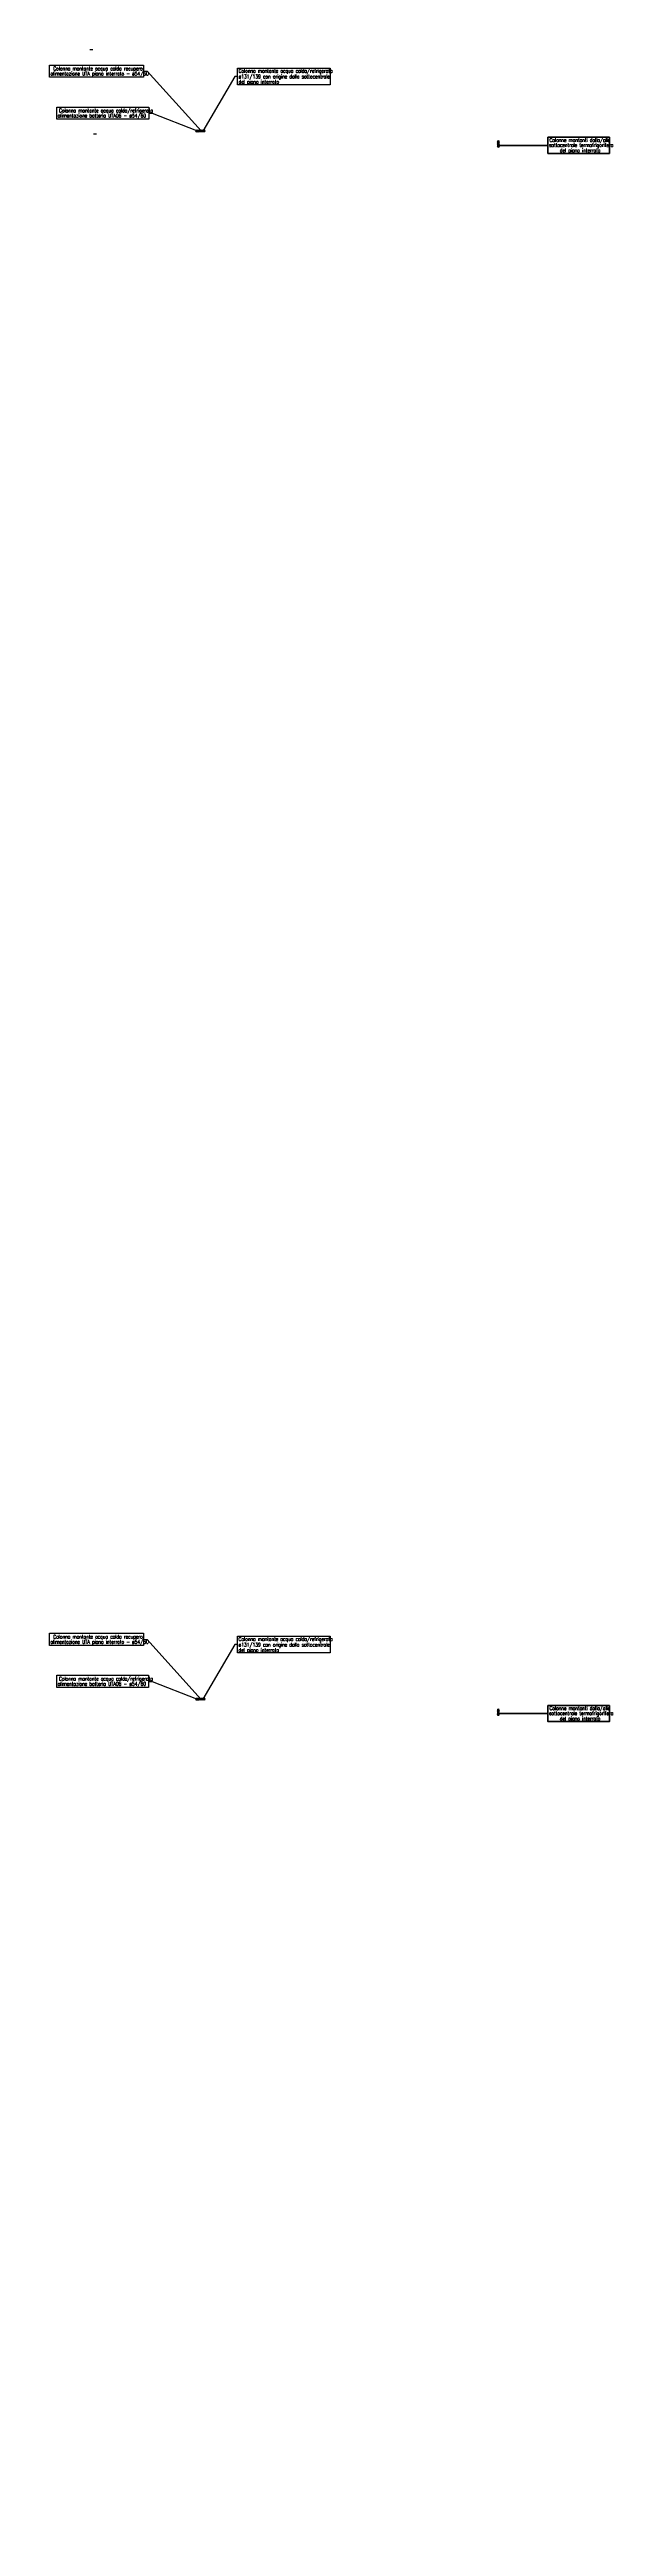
# Model space of a CAD drawing. Header units: millimetres. Extents: x -3782782348 to 131293, y -36553 to 57271.
# Drawn here: x 90653 to 94381, y -13281 to 3200 of the extents above; entities that cross this region are included whole.
import ezdxf

# ---------------------------------------------------------------- set-up
doc = ezdxf.new("R2010")
doc.units = ezdxf.units.MM
doc.header["$LTSCALE"] = 0.01
doc.layers.get('Defpoints').update_dxf_attribs({"color": 253})
doc.layers.add('ESTRAZ', color=2, linetype='Continuous')
doc.layers.add('X_quote 1', color=253, linetype='Continuous')
doc.layers.add('tubi_uta', color=253, linetype='Continuous', lineweight=50)
doc.styles.add('ROMANS', font='romans')
doc.styles.get("Standard").update_dxf_attribs({"font": 'arial.ttf'})
doc.dimstyles.get("Standard").update_dxf_attribs({"dimscale": 0, "dimtxt": 0.18, "dimasz": 0.18, "dimexe": 0.18, "dimexo": 0.0625, "dimgap": 0.09, "dimtad": 1, "dimdec": 0, "dimzin": 0, "dimdsep": 46, "dimtxsty": 'Standard', "dimcen": 0.09, "dimclrd": 256, "dimclre": 256, "dimclrt": 5, "dimadec": 0, "dimazin": 0, "dimtfac": 1, "dimtdec": 0, "dimtix": 1, "dimtofl": 0, "dimtmove": 2, "dimatfit": 3, "dimfxl": 1, "dimtolj": 1, "dimtzin": 0, "dimarcsym": 0})

# ---------------------------------------------------------------- blocks, each defined once
blk = doc.blocks.new('*D111')
at = {"layer": 'Defpoints', "color": 0, "transparency": 16777216}
for p in [(90941, 3200), (90941, 3200), (90921, -17669, 0)]:
    blk.add_point(p, dxfattribs=at)
at = {"layer": 'X_quote 1', "lineweight": -2, "transparency": 16777216}
blk.add_line((90921, 3200), (90941, 3200), dxfattribs=at)
at = {"layer": 'X_quote 1', "transparency": 16777216}
for points in [[(90921, 3200), (90921, 3200), (90921, 3200)], [(90941, 3200), (90941, 3200), (90941, 3200)]]:
    blk.add_solid(points, dxfattribs=at)
at = {"layer": 'X_quote 1', "color": 5, "transparency": 16777216, "insert": (90931, 3200), "char_height": 0.18, "attachment_point": 5}
blk.add_mtext('\\A1;20', dxfattribs=at)
blk = doc.blocks.new('*D202')
at = {"layer": 'Defpoints', "color": 0, "transparency": 16777216}
for p in [(90966, 2640), (90966, 2640), (90946, -18230, 0)]:
    blk.add_point(p, dxfattribs=at)
at = {"layer": 'X_quote 1', "lineweight": -2, "transparency": 16777216}
blk.add_line((90946, 2640), (90966, 2640), dxfattribs=at)
at = {"layer": 'X_quote 1', "transparency": 16777216}
for points in [[(90946, 2640), (90946, 2640), (90946, 2640)], [(90966, 2640), (90966, 2640), (90966, 2640)]]:
    blk.add_solid(points, dxfattribs=at)
at = {"layer": 'X_quote 1', "color": 5, "transparency": 16777216, "insert": (90956, 2640), "char_height": 0.18, "attachment_point": 5}
blk.add_mtext('\\A1;20', dxfattribs=at)

msp = doc.modelspace()

# ---------------------------------------------------------------- linework, layer by layer
at = {"color": 1}
for p, q in [((91279, 3056.5, 0), (91302.7, 3056.5, 0)), ((91302.7, 3056.5, 0), (91661.9, 2659, 0)), ((91887, 3021.7, 0), (91675.1, 2657.9)), ((91904.9, 3021.7, 0), (91887, 3021.7, 0)), ((91313.5, 2776.9, 0), (91337.2, 2776.9, 0)), ((91337.2, 2776.9, 0), (91632.9, 2661.9)), ((91278.9, -7378.3, 0), (91302.6, -7378.3, 0)), ((91302.6, -7378.3, 0), (91661.8, -7775.8, 0)), ((91886.8, -7413.1, 0), (91675, -7776.9, 0)), ((91904.7, -7413.1, 0), (91886.8, -7413.1, 0)), ((91313.4, -7657.9, 0), (91337.1, -7657.9, 0)), ((91337.1, -7657.9, 0), (91632.7, -7772.9, 0))]:
    msp.add_line(p, q, dxfattribs=at)
at = {"color": 1, "elevation": 0}
for points in [[(90653.6, 3097.2), (91279, 3097.2), (91279, 3015.9), (90653.6, 3015.9)], [(91904.9, 3077), (92522.1, 3077), (92522.1, 2966.3), (91904.9, 2966.3)], [(90702.1, 2817.6), (91313.5, 2817.6), (91313.5, 2736.3), (90702.1, 2736.3)], [(90653.5, -7337.6), (91278.9, -7337.6), (91278.9, -7418.9), (90653.5, -7418.9)], [(91904.7, -7357.7), (92521.9, -7357.7), (92521.9, -7468.5), (91904.7, -7468.5)], [(90702, -7617.2), (91313.4, -7617.2), (91313.4, -7698.5), (90702, -7698.5)]]:
    msp.add_lwpolyline(points, close=True, dxfattribs=at)
at = {"layer": 'tubi_uta', "color": 1}
for p, q in [((93647.1, 2562.8, 0), (93971, 2562.8, 0)), ((93647, -7872, 0), (93970.9, -7872, 0))]:
    msp.add_line(p, q, dxfattribs=at)
at = {"layer": 'tubi_uta', "color": 1, "elevation": 0}
for points in [[(93971.2, 2616.3), (93971.2, 2509.3), (94381, 2509.3), (94381, 2616.3)], [(93971.1, -7818.5), (93971.1, -7925.5), (94380.8, -7925.5), (94380.8, -7818.5)]]:
    msp.add_lwpolyline(points, close=True, dxfattribs=at)
at = {"layer": 'tubi_uta', "color": 6}
for centre in [(91633, 2658.7, 0), (91643, 2658.7, 0), (91673, 2659.1, 0), (91683, 2659.1, 0), (93640.9, 2587.4), (93640.9, 2577.3), (93640.9, 2567), (93640.9, 2556.7), (91632.8, -7776.1, 0), (91642.9, -7776.1, 0), (91672.9, -7775.7, 0), (91682.9, -7775.7, 0), (93640.8, -7847.4, 0), (93640.8, -7857.5, 0), (93640.8, -7867.8, 0), (93640.8, -7878.1, 0)]:
    msp.add_circle(centre, 5, dxfattribs=at)
at = {"layer": 'tubi_uta', "color": 30, "ltscale": 0.01}
for centre in [(91652.9, 2659.1, 0), (91663, 2659.1, 0), (91652.8, -7775.7, 0), (91662.9, -7775.7, 0)]:
    msp.add_circle(centre, 5, dxfattribs=at)

# ---------------------------------------------------------------- texts
at = {"layer": 'ESTRAZ', "color": 3, "style": 'ROMANS', "width": 0.7}
for s, p in [('alimentazione UTA piano interrato - ø54/60', (90659.8, 3027.9, 0)), ('Colonna montante acqua calda recupero', (90678.5, 3061.7, 0)), ('Colonna montante acqua calda/refrigerata', (91912.1, 3046.2, 0)), ('ø131/139 con origine dalla sottocentrale ', (91912.1, 3008.4, 0)), ('del piano interrato', (91912.1, 2972.9, 0)), ('Colonna montante acqua calda/refrigerata ', (90716.3, 2782.1, 0)), ('alimentazione batteria UTA06 - ø54/60', (90708.3, 2748.3, 0)), ('sottocentrale termofrigorifera', (93978.9, 2552.4, 0)), ('Colonne montanti dalla/alla', (93981.8, 2585.7, 0)), ('del piano interrato', (94051, 2517.1, 0)), ('alimentazione UTA piano interrato - ø54/60', (90659.7, -7406.9, 0)), ('Colonna montante acqua calda recupero', (90678.4, -7373.1, 0)), ('Colonna montante acqua calda/refrigerata', (91912, -7388.6, 0)), ('ø131/139 con origine dalla sottocentrale ', (91912, -7426.4, 0)), ('del piano interrato', (91912, -7461.9, 0)), ('alimentazione batteria UTA06 - ø54/60', (90708.2, -7686.5, 0)), ('Colonna montante acqua calda/refrigerata ', (90716.2, -7652.7, 0)), ('sottocentrale termofrigorifera', (93978.7, -7882.4, 0)), ('Colonne montanti dalla/alla', (93981.6, -7849.1, 0)), ('del piano interrato', (94050.9, -7917.7, 0))]:
    msp.add_text(s, height=25, dxfattribs=at).set_placement(p)

# ---------------------------------------------------------------- dimensions: what is measured, and where the dimension line sits
at = {"layer": 'X_quote 1'}
for base, p1, p2, picture, middle in [((90940.8, 3200.2, 0), (90920.8, -17669.4, 0), (90940.8, 3200.2, 0), '*D111', (90930.8, 3200.3, 0)), ((90965.7, 2640.1, 0), (90945.7, -18229.5, 0), (90965.7, 2640.1, 0), '*D202', (90955.7, 2640.3, 0))]:
    dim = msp.add_linear_dim(base=base, p1=p1, p2=p2, dimstyle='Standard', override={"dimscale": 1, "dimse1": 1, "dimse2": 1}, dxfattribs=at)
    dim.commit()
    dim.dimension.update_dxf_attribs({"geometry": picture, "text_midpoint": middle})

doc.saveas('drawing.dxf')
